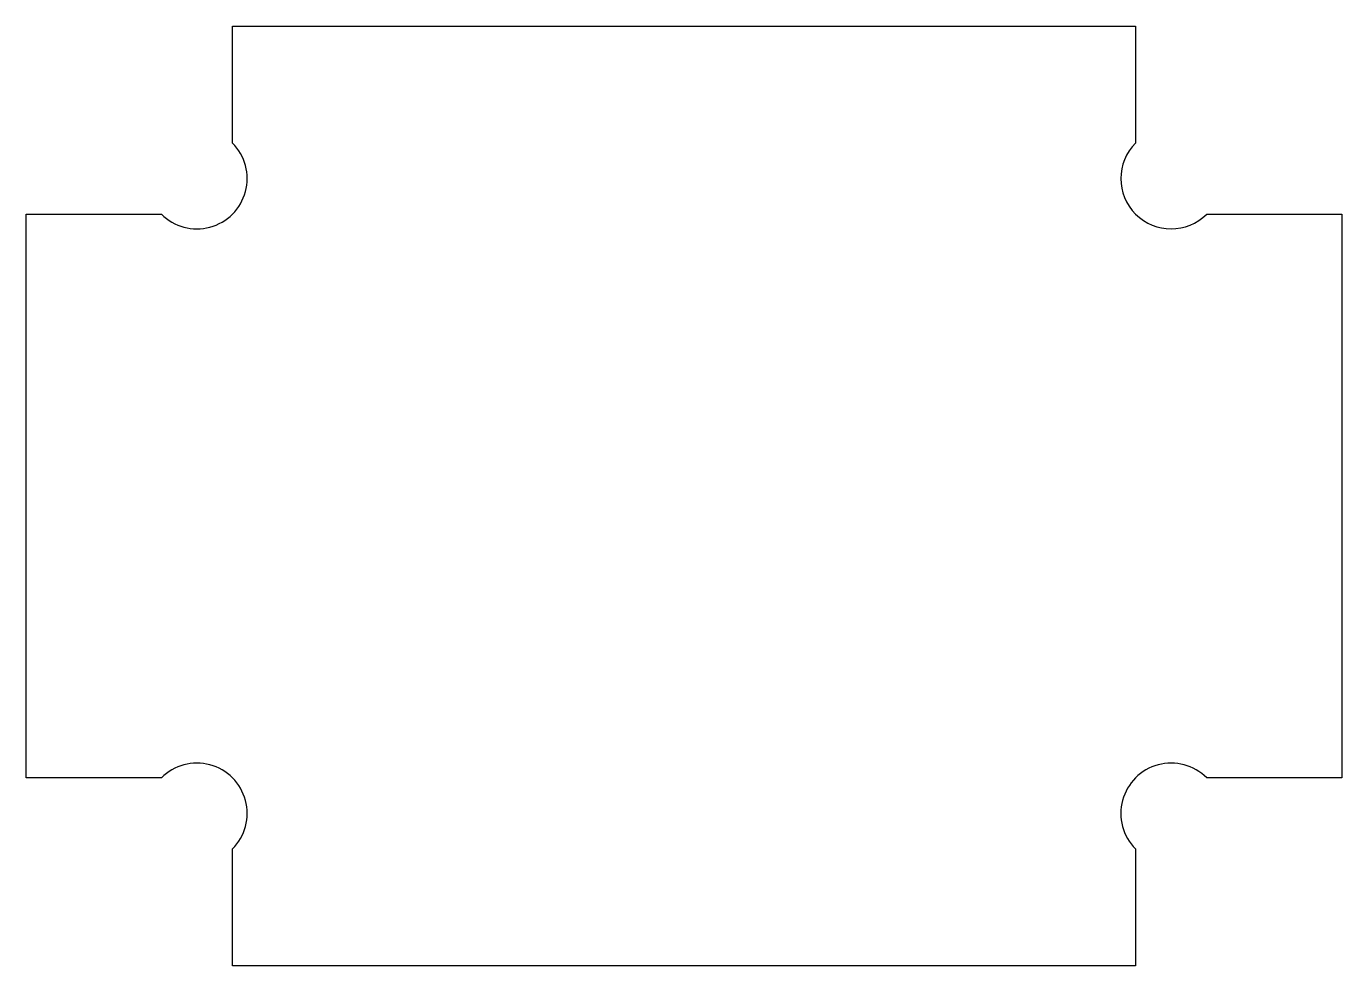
# Model space of a CAD drawing. Header units: inches. Extents: x 4.5 to 18.5, y 10.2 to 20.2.
import ezdxf

# ---------------------------------------------------------------- set-up
doc = ezdxf.new("R2010")
doc.units = ezdxf.units.IN
doc.header["$MEASUREMENT"] = 0
doc.layers.add('Arm Lock 2', color=50, linetype='Continuous')

# ---------------------------------------------------------------- blocks, each defined once
blk = doc.blocks.new('A$Ce7aedb22')
at = {"layer": 'Arm Lock 2'}
blk.add_lwpolyline([(7, -4.5), (7, -8), (5.563, -8, 1), (4.806, -8.757), (4.806, -10), (-4.806, -10), (-4.806, -8.757, 1), (-5.563, -8), (-7, -8), (-7, -4.5), (-7, -2), (-5.563, -2, 1), (-4.806, -1.243), (-4.806, 0), (4.806, 0), (4.806, -1.243, 1), (5.563, -2), (7, -2)], format="xyb", close=True, dxfattribs=at)

msp = doc.modelspace()

# ---------------------------------------------------------------- block references
msp.add_blockref('A$Ce7aedb22', (11.529, 20.214))

doc.saveas('drawing.dxf')
